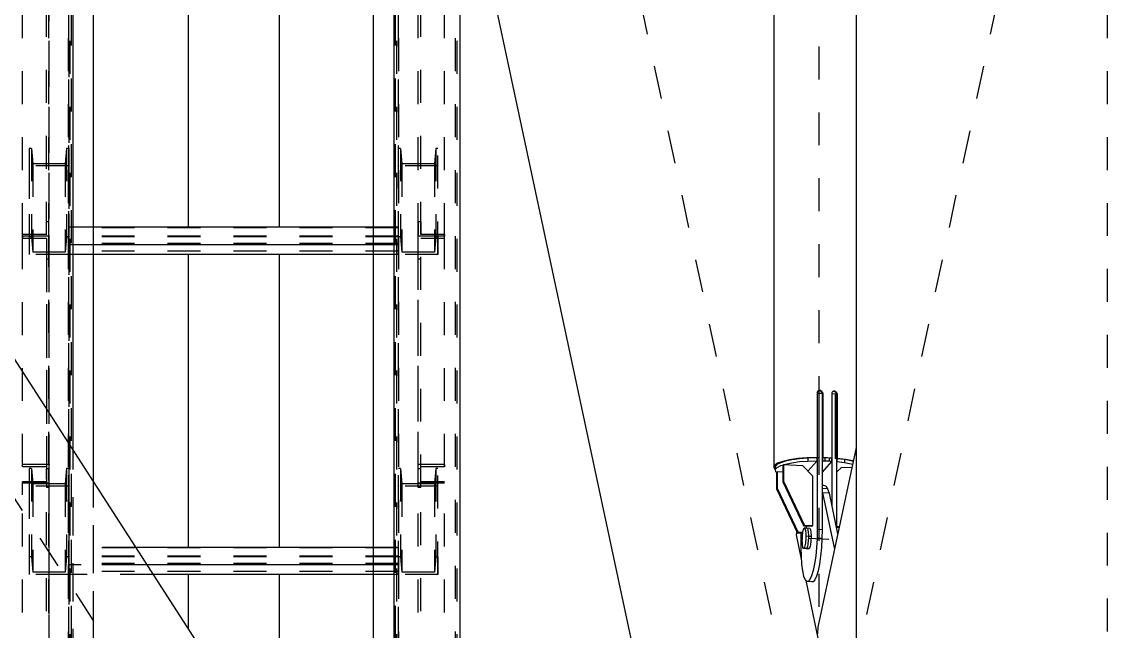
# Model space of a CAD drawing. Header units: millimetres. Extents: x 149919 to 150445, y 136651 to 136866.
# Drawn here: x 150262.221 to 150265.513, y 136828.901 to 136830.75 of the extents above; entities that cross this region are included whole.
import ezdxf

# ---------------------------------------------------------------- set-up
doc = ezdxf.new("R2010")
doc.units = ezdxf.units.MM
doc.header["$LTSCALE"] = 0.25
for name, pattern in [('CENTER', [50.8, 31.75, -6.35, 6.35, -6.35]), ('XKITLINE00', [0]), ('XKITLINE02', [4, 2, -2]), ('XKITLINE03', [6, 3, -1, 1, -1])]:
    doc.linetypes.add(name, pattern=pattern)

# ---------------------------------------------------------------- blocks, each defined once
blk = doc.blocks.new('çatıı')
at = {"color": 1, "linetype": 'XKITLINE03'}
for p, q in [((12049.02, 19347.97), (12049.01, 17639.73)), ((12055.02, 19330.99), (12055.02, 17630.24)), ((12154.97, 17630.24), (12154.97, 19330.99)), ((12049.01, 18091.94), (12049.01, 17972.73)), ((12160.99, 17972.73), (12160.99, 18091.94)), ((12055.01, 17994), (12055.01, 17967.18)), ((12154.99, 17967.18), (12154.99, 17994)), ((12049.01, 17972.73), (12049.01, 17903.4)), ((12160.99, 17903.4), (12160.99, 17972.73)), ((12154.99, 17970.06), (12055.01, 17970.06)), ((12049.01, 17897.76), (12049.01, 17778.54)), ((12055.01, 17896.91), (12055.01, 17870.09)), ((12154.99, 17870.09), (12154.99, 17896.91)), ((12160.99, 17778.54), (12160.99, 17897.76)), ((12154.99, 17872.97), (12055.01, 17872.97))]:
    blk.add_line(p, q, dxfattribs=at)
at = {"color": 116, "linetype": 'XKITLINE02', "true_color": 0x136734}
for p, q in [((12054.93, 17642.74), (12054.93, 19342.25)), ((12055.46, 17641.93), (12055.47, 19341.44)), ((12154.54, 17641.93), (12154.54, 19341.44)), ((12155.07, 17642.74), (12155.07, 19342.25)), ((12172.31, 17642.74), (12172.31, 19342.25)), ((12172.84, 17641.93), (12172.84, 19341.44)), ((12062.52, 17630.44), (12062.52, 19335.78)), ((12147.47, 17630.24), (12147.47, 19335.78)), ((12154.12, 17630.57), (12154.12, 19335.45)), ((12154.97, 17630.24), (12154.97, 19335.78)), ((12055.02, 17630.24), (12055.02, 19043.1)), ((12055.87, 17630.57), (12055.87, 19043.1)), ((12056.31, 17641.93), (12056.31, 19043.1)), ((12062.52, 17635.03), (12062.52, 19043.1)), ((12147.47, 17634.82), (12147.47, 19043.1)), ((12153.69, 17672.9), (12153.69, 19043.1)), ((12173.69, 17641.93), (12173.69, 19043.1)), ((12048.21, 17973.16), (12048.21, 18096.26)), ((12049.01, 17972.73), (12049.01, 18096.26)), ((12160.99, 17972.73), (12160.99, 18096.26)), ((12161.79, 17973.16), (12161.79, 18096.26)), ((12041.01, 17972.73), (12041.01, 18092.38)), ((12168.99, 17972.73), (12168.99, 18092.38)), ((12043.69, 17999.34), (12043.01, 17999.34)), ((12043.01, 17999.34), (12043.01, 17994)), ((12043.01, 17999.34), (12043.01, 17972.52)), ((12043.69, 17999.34), (12044.07, 17994.68)), ((12043.69, 17999.34), (12043.69, 17972.52)), ((12054.33, 17999.34), (12053.95, 17994.68)), ((12055.01, 17999.34), (12054.33, 17999.34)), ((12054.33, 17999.34), (12054.33, 17972.52)), ((12055.01, 17999.34), (12055.01, 17994)), ((12055.01, 17999.34), (12055.01, 17972.52)), ((12154.99, 17967.18), (12154.99, 17999.34)), ((12155.67, 17999.34), (12154.99, 17999.34)), ((12155.67, 17999.34), (12155.67, 17972.52)), ((12155.67, 17999.34), (12156.05, 17994.68)), ((12166.31, 17999.34), (12165.93, 17994.68)), ((12166.31, 17999.34), (12166.31, 17972.52)), ((12166.99, 17999.34), (12166.31, 17999.34)), ((12166.99, 17967.18), (12166.99, 17999.34)), ((12055.01, 17994), (12043.01, 17994)), ((12043.01, 17994), (12043.01, 17967.18)), ((12053.95, 17994.68), (12044.07, 17994.68)), ((12044.07, 17994.68), (12044.07, 17967.86)), ((12053.95, 17994.68), (12053.95, 17967.86)), ((12055.01, 17994), (12055.01, 17967.18)), ((12166.99, 17994), (12154.99, 17994)), ((12156.05, 17994.68), (12156.05, 17967.86)), ((12165.93, 17994.68), (12156.05, 17994.68)), ((12165.93, 17994.68), (12165.93, 17967.86)), ((12049.01, 17977.04), (12048.21, 17977.04)), ((12055.01, 17967.18), (12055.01, 17975.4)), ((12062.52, 17975.4), (12055.01, 17975.4)), ((12154.99, 17975.23), (12055.01, 17975.23)), ((12154.99, 17975.4), (12147.47, 17975.4)), ((12154.99, 17967.18), (12154.99, 17975.4)), ((12160.99, 17977.04), (12160.99, 17972.73)), ((12161.79, 17977.04), (12160.99, 17977.04)), ((12161.79, 17977.04), (12161.79, 17973.16)), ((12048.21, 17973.16), (12041.01, 17973.16)), ((12041.01, 17972.73), (12041.01, 17972.03)), ((12049.01, 17972.73), (12041.01, 17972.73)), ((12041.01, 17902.71), (12041.01, 17972.73)), ((12049.01, 17972.73), (12041.01, 17972.73)), ((12048.21, 17972.03), (12041.01, 17972.03)), ((12043.69, 17972.52), (12043.01, 17972.52)), ((12043.01, 17972.52), (12043.01, 17967.18)), ((12043.69, 17972.52), (12044.07, 17967.86)), ((12048.21, 17972.03), (12048.21, 17965.76)), ((12048.21, 17972.03), (12048.21, 17902.71)), ((12049.01, 17972.73), (12049.01, 17965.76)), ((12049.01, 17903.4), (12049.01, 17972.73)), ((12054.33, 17972.52), (12053.95, 17967.86)), ((12055.01, 17972.52), (12054.33, 17972.52)), ((12154.99, 17972.69), (12055.01, 17972.69)), ((12154.99, 17972.52), (12055.01, 17972.52)), ((12055.01, 17972.52), (12055.01, 17967.18)), ((12154.99, 17972.52), (12154.99, 17967.18)), ((12155.67, 17972.52), (12154.99, 17972.52)), ((12155.67, 17972.52), (12156.05, 17967.86)), ((12160.99, 17896.44), (12160.99, 17972.73)), ((12168.99, 17972.73), (12160.99, 17972.73)), ((12168.99, 17972.73), (12160.99, 17972.73)), ((12168.99, 17973.16), (12161.79, 17973.16)), ((12161.79, 17896.44), (12161.79, 17972.03)), ((12168.99, 17972.03), (12161.79, 17972.03)), ((12166.31, 17972.52), (12165.93, 17967.86)), ((12166.99, 17972.52), (12166.31, 17972.52)), ((12166.99, 17972.52), (12166.99, 17967.18)), ((12168.99, 17973.16), (12168.99, 17972.73)), ((12168.99, 17902.71), (12168.99, 17972.73)), ((12053.95, 17967.86), (12044.07, 17967.86)), ((12154.99, 17970.48), (12055.01, 17970.48)), ((12062.52, 17970.06), (12055.01, 17970.06)), ((12154.99, 17968.12), (12055.01, 17968.12)), ((12154.99, 17970.06), (12147.47, 17970.06)), ((12165.93, 17967.86), (12156.05, 17967.86)), ((12055.01, 17967.18), (12043.01, 17967.18)), ((12049.01, 17965.76), (12048.21, 17965.76)), ((12048.21, 17965.76), (12048.21, 17896.44)), ((12049.01, 17965.76), (12049.01, 17896.44)), ((12062.52, 17967.18), (12055.01, 17967.18)), ((12154.99, 17967.18), (12147.47, 17967.18)), ((12166.99, 17967.18), (12154.99, 17967.18)), ((12161.79, 17965.76), (12160.99, 17965.76)), ((12056.31, 17823.56), (12056.31, 17907.64)), ((12049.01, 17903.4), (12041.01, 17903.4)), ((12048.21, 17902.71), (12041.01, 17902.71)), ((12043.69, 17902.25), (12043.01, 17902.25)), ((12043.01, 17902.25), (12043.01, 17896.91)), ((12043.01, 17902.25), (12043.01, 17875.43)), ((12043.69, 17902.25), (12044.07, 17897.59)), ((12043.69, 17902.25), (12043.69, 17875.43)), ((12048.21, 17902.71), (12048.21, 17896.44)), ((12049.01, 17902.08), (12048.21, 17902.08)), ((12048.21, 17902.08), (12048.21, 17898.19)), ((12048.21, 17778.98), (12048.21, 17902.08)), ((12049.01, 17903.4), (12049.01, 17896.44)), ((12049.01, 17902.08), (12049.01, 17897.76)), ((12049.01, 17778.54), (12049.01, 17902.08)), ((12054.33, 17902.25), (12053.95, 17897.59)), ((12055.01, 17902.25), (12054.33, 17902.25)), ((12054.33, 17902.25), (12054.33, 17875.43)), ((12055.01, 17902.25), (12055.01, 17896.91)), ((12055.01, 17902.25), (12055.01, 17875.43)), ((12154.99, 17870.09), (12154.99, 17902.25)), ((12155.67, 17902.25), (12154.99, 17902.25)), ((12155.67, 17902.25), (12155.67, 17875.43)), ((12155.67, 17902.25), (12156.05, 17897.59)), ((12160.99, 17896.44), (12160.99, 17903.4)), ((12168.99, 17903.4), (12160.99, 17903.4)), ((12160.99, 17778.54), (12160.99, 17902.08)), ((12161.79, 17902.08), (12160.99, 17902.08)), ((12161.79, 17896.44), (12161.79, 17902.71)), ((12168.99, 17902.71), (12161.79, 17902.71)), ((12161.79, 17778.98), (12161.79, 17902.08)), ((12166.31, 17902.25), (12165.93, 17897.59)), ((12166.31, 17902.25), (12166.31, 17875.43)), ((12166.99, 17902.25), (12166.31, 17902.25)), ((12166.99, 17870.09), (12166.99, 17902.25)), ((12168.99, 17903.4), (12168.99, 17902.71)), ((12048.21, 17898.19), (12041.01, 17898.19)), ((12041.01, 17894.21), (12041.01, 17898.19)), ((12041.01, 17778.54), (12041.01, 17898.19)), ((12049.01, 17897.76), (12041.01, 17897.76)), ((12055.01, 17896.91), (12043.01, 17896.91)), ((12043.01, 17896.91), (12043.01, 17870.09)), ((12053.95, 17897.59), (12044.07, 17897.59)), ((12044.07, 17897.59), (12044.07, 17870.77)), ((12049.01, 17896.44), (12048.21, 17896.44)), ((12053.95, 17897.59), (12053.95, 17870.77)), ((12055.01, 17896.91), (12055.01, 17870.09)), ((12062.52, 17813.95), (12062.52, 17898.02)), ((12166.99, 17896.91), (12154.99, 17896.91)), ((12156.05, 17897.59), (12156.05, 17870.77)), ((12165.93, 17897.59), (12156.05, 17897.59)), ((12168.99, 17897.76), (12160.99, 17897.76)), ((12161.79, 17896.44), (12160.99, 17896.44)), ((12168.99, 17898.19), (12161.79, 17898.19)), ((12165.93, 17897.59), (12165.93, 17870.77)), ((12168.99, 17778.54), (12168.99, 17898.19)), ((12043.69, 17875.43), (12043.01, 17875.43)), ((12043.01, 17875.43), (12043.01, 17870.09)), ((12043.69, 17875.43), (12044.07, 17870.77)), ((12054.33, 17875.43), (12053.95, 17870.77)), ((12055.01, 17875.43), (12054.33, 17875.43)), ((12055.01, 17870.09), (12055.01, 17878.31)), ((12075.27, 17878.31), (12055.01, 17878.31)), ((12154.99, 17878.14), (12055.01, 17878.14)), ((12154.99, 17875.6), (12055.01, 17875.6)), ((12154.99, 17875.43), (12055.01, 17875.43)), ((12055.01, 17875.43), (12055.01, 17870.09)), ((12154.99, 17878.31), (12147.47, 17878.31)), ((12154.99, 17870.09), (12154.99, 17878.31)), ((12154.99, 17875.43), (12154.99, 17870.09)), ((12155.67, 17875.43), (12154.99, 17875.43)), ((12155.67, 17875.43), (12156.05, 17870.77)), ((12166.31, 17875.43), (12165.93, 17870.77)), ((12166.99, 17875.43), (12166.31, 17875.43)), ((12166.99, 17875.43), (12166.99, 17870.09)), ((12154.99, 17873.39), (12055.01, 17873.39)), ((12078.72, 17872.97), (12055.01, 17872.97)), ((12154.99, 17872.97), (12147.47, 17872.97)), ((12055.01, 17870.09), (12043.01, 17870.09)), ((12053.95, 17870.77), (12044.07, 17870.77)), ((12154.99, 17871.03), (12055.01, 17871.03)), ((12080.58, 17870.09), (12055.01, 17870.09)), ((12154.99, 17870.09), (12147.47, 17870.09)), ((12166.99, 17870.09), (12154.99, 17870.09)), ((12165.93, 17870.77), (12156.05, 17870.77))]:
    blk.add_line(p, q, dxfattribs=at)
at = {"color": 8, "linetype": 'CENTER'}
for p, q in [((12370, 19282.77), (12370, 17654.86)), ((12282.5, 18610.27), (12282.5, 17790.27)), ((11840, 18200.27), (12370, 17380.27)), ((12195, 18200.27), (12370, 17380.27)), ((12370, 18200.27), (12282.5, 17790.27)), ((12285.44, 17880.72), (12279.55, 17880.96))]:
    blk.add_line(p, q, dxfattribs=at)
at = {"color": 7, "linetype": 'XKITLINE00'}
for p, q in [((12056.31, 17907.64), (12056.31, 18177.45)), ((12062.52, 17898.02), (12062.52, 18177.45)), ((12147.47, 17766.6), (12147.47, 18177.45)), ((12153.69, 17756.98), (12153.69, 18177.45)), ((12173.69, 17726.03), (12173.69, 18177.45)), ((12147.47, 17975.4), (12062.52, 17975.4)), ((12147.47, 17970.06), (12062.52, 17970.06)), ((12147.47, 17967.18), (12062.52, 17967.18)), ((12147.47, 17878.31), (12075.27, 17878.31)), ((12147.47, 17872.97), (12078.72, 17872.97)), ((12147.47, 17870.09), (12080.58, 17870.09))]:
    blk.add_line(p, q, dxfattribs=at)
at = {"color": 8, "linetype": 'XKITLINE00'}
for p, q in [((12268.85, 18168.22), (12268.85, 17902.52)), ((12293.8, 18165.01), (12293.8, 17654.86)), ((12179.05, 18068.02), (12234.71, 17807.22)), ((12091.2, 18064.28), (12091.2, 17975.4)), ((12118.8, 18064.28), (12118.8, 17975.4)), ((11986.48, 18015.68), (12262.23, 17589.04)), ((12091.2, 17967.18), (12091.2, 17878.31)), ((12118.8, 17967.18), (12118.8, 17878.31)), ((12282.02, 17925.34), (12281.96, 17925.08)), ((12281.96, 17925.08), (12281.96, 17905.55)), ((12282.47, 17925.02), (12281.97, 17924.98)), ((12281.97, 17924.98), (12281.97, 17905.45)), ((12282.13, 17925.57), (12282.02, 17925.34)), ((12282.2, 17925.62), (12282.11, 17925.54)), ((12282.31, 17925.75), (12282.13, 17925.57)), ((12282.44, 17925.74), (12282.2, 17925.62)), ((12282.55, 17925.87), (12282.31, 17925.75)), ((12282.7, 17925.77), (12282.44, 17925.74)), ((12282.47, 17925.02), (12282.47, 17905.49)), ((12283.5, 17924.98), (12282.47, 17925.02)), ((12282.81, 17925.9), (12282.55, 17925.87)), ((12282.97, 17925.73), (12282.7, 17925.77)), ((12283.08, 17925.86), (12282.81, 17925.9)), ((12283.2, 17925.61), (12282.97, 17925.73)), ((12283.32, 17925.73), (12283.08, 17925.86)), ((12283.39, 17925.42), (12283.2, 17925.61)), ((12283.5, 17925.55), (12283.32, 17925.73)), ((12283.39, 17925.42), (12283.51, 17925.19)), ((12283.5, 17925.55), (12283.63, 17925.31)), ((12283.5, 17924.98), (12283.5, 17883.67)), ((12283.63, 17925.31), (12283.51, 17925.19)), ((12283.51, 17925.19), (12283.55, 17924.93)), ((12283.67, 17925.06), (12283.55, 17924.93)), ((12283.55, 17924.93), (12283.55, 17905.4)), ((12283.63, 17925.31), (12283.67, 17925.06)), ((12283.67, 17925.06), (12283.67, 17905.53)), ((12286.46, 17925.2), (12286.42, 17924.94)), ((12286.42, 17924.94), (12286.42, 17905.41)), ((12286.44, 17924.86), (12286.42, 17924.83)), ((12287.47, 17924.81), (12286.44, 17924.86)), ((12286.44, 17924.86), (12286.44, 17890.69)), ((12286.57, 17925.42), (12286.46, 17925.2)), ((12286.64, 17925.47), (12286.55, 17925.38)), ((12286.75, 17925.59), (12286.57, 17925.42)), ((12286.87, 17925.57), (12286.64, 17925.47)), ((12286.98, 17925.7), (12286.75, 17925.59)), ((12287.12, 17925.59), (12286.87, 17925.57)), ((12287.23, 17925.72), (12286.98, 17925.7)), ((12287.37, 17925.53), (12287.12, 17925.59)), ((12287.49, 17925.66), (12287.23, 17925.72)), ((12287.6, 17925.4), (12287.37, 17925.53)), ((12287.47, 17924.81), (12287.47, 17905.28)), ((12287.87, 17924.74), (12287.47, 17924.81)), ((12287.71, 17925.53), (12287.49, 17925.66)), ((12287.6, 17925.4), (12287.75, 17925.24)), ((12287.71, 17925.53), (12287.88, 17925.35)), ((12287.75, 17925.24), (12287.78, 17925.2)), ((12287.78, 17925.2), (12287.89, 17924.96)), ((12287.87, 17924.74), (12287.87, 17905.27)), ((12287.89, 17925.33), (12287.99, 17925.09)), ((12287.89, 17924.96), (12287.93, 17924.7)), ((12288.05, 17924.83), (12287.93, 17924.7)), ((12287.93, 17924.7), (12287.93, 17905.17)), ((12287.99, 17925.09), (12288.05, 17924.83)), ((12288.05, 17924.83), (12288.05, 17905.3)), ((12283.55, 17921.62), (12283.5, 17921.56)), ((12293.8, 17908.6), (12282.16, 17854.09)), ((12276.15, 17905.22), (12273.62, 17904.85)), ((12276.65, 17905.18), (12274.35, 17904.87)), ((12279, 17905.46), (12276.15, 17905.22)), ((12279.2, 17905.38), (12276.65, 17905.18)), ((12281.96, 17905.55), (12279, 17905.46)), ((12281.88, 17905.47), (12279.2, 17905.38)), ((12279.2, 17905.38), (12279.2, 17904.4)), ((12281.96, 17905.55), (12281.88, 17905.47)), ((12281.88, 17905.47), (12281.88, 17904.49)), ((12282.02, 17905.51), (12281.97, 17905.45)), ((12282.47, 17905.49), (12282.02, 17905.51)), ((12282.02, 17905.51), (12282.02, 17883.73)), ((12283.61, 17905.46), (12283.5, 17905.33)), ((12283.67, 17905.53), (12283.55, 17905.4)), ((12283.61, 17905.46), (12283.61, 17904.48)), ((12284.3, 17905.44), (12283.61, 17905.46)), ((12285.07, 17905.5), (12283.67, 17905.53)), ((12284.3, 17905.44), (12284.3, 17904.47)), ((12285, 17905.42), (12284.3, 17905.44)), ((12285.68, 17905.39), (12285, 17905.42)), ((12286.42, 17905.41), (12285.07, 17905.5)), ((12285.68, 17905.39), (12285.68, 17904.41)), ((12286.36, 17905.35), (12285.68, 17905.39)), ((12286.42, 17905.41), (12286.36, 17905.35)), ((12286.36, 17905.35), (12286.36, 17904.37)), ((12287.91, 17905.26), (12287.47, 17905.28)), ((12287.91, 17905.26), (12287.91, 17883.69)), ((12287.97, 17905.21), (12287.91, 17905.15)), ((12288.05, 17905.3), (12287.93, 17905.17)), ((12290.32, 17904.92), (12287.97, 17905.21)), ((12287.97, 17905.21), (12287.97, 17904.24)), ((12290.63, 17904.98), (12288.05, 17905.3)), ((12292.33, 17904.53), (12290.32, 17904.92)), ((12290.32, 17904.92), (12290.32, 17903.94)), ((12292.87, 17904.53), (12290.63, 17904.98)), ((12269.09, 17903.17), (12268.85, 17902.52)), ((12268.85, 17902.52), (12269.3, 17901.87)), ((12270, 17903.8), (12269.09, 17903.17)), ((12269.81, 17903.44), (12269.3, 17902.87)), ((12269.3, 17902.87), (12269.3, 17901.89)), ((12269.81, 17902.46), (12269.3, 17901.89)), ((12269.3, 17901.89), (12269.34, 17901.31)), ((12270.85, 17903.98), (12269.81, 17903.44)), ((12270.85, 17903), (12269.81, 17902.46)), ((12271.54, 17904.37), (12270, 17903.8)), ((12272.39, 17904.46), (12270.85, 17903.98)), ((12271.74, 17903.28), (12270.85, 17903)), ((12273.62, 17904.85), (12271.54, 17904.37)), ((12271.75, 17903.29), (12271.56, 17903.08)), ((12271.56, 17903.08), (12271.56, 17898.2)), ((12271.75, 17903.29), (12271.75, 17898.41)), ((12277.64, 17903.05), (12271.75, 17903.29)), ((12272.39, 17903.48), (12271.77, 17903.29)), ((12274.35, 17904.87), (12272.39, 17904.46)), ((12274.35, 17903.89), (12272.39, 17903.48)), ((12276.65, 17904.2), (12274.35, 17903.89)), ((12279.2, 17904.4), (12276.65, 17904.2)), ((12277.64, 17903.05), (12280.59, 17900)), ((12281.88, 17904.49), (12279.18, 17901.46)), ((12281.88, 17904.49), (12279.2, 17904.4)), ((12283.61, 17904.48), (12283.5, 17904.36)), ((12286.36, 17904.37), (12283.5, 17901.16)), ((12284.3, 17904.47), (12283.61, 17904.48)), ((12285, 17904.44), (12284.3, 17904.47)), ((12285.68, 17904.41), (12285, 17904.44)), ((12286.36, 17904.37), (12285.68, 17904.41)), ((12287.97, 17904.24), (12287.91, 17904.17)), ((12289.43, 17902.56), (12287.91, 17901.12)), ((12290.32, 17903.94), (12287.97, 17904.24)), ((12292.48, 17902.43), (12289.43, 17902.56)), ((12292.33, 17903.55), (12290.32, 17903.94)), ((12292.89, 17904.36), (12292.33, 17904.53)), ((12292.69, 17903.44), (12292.33, 17903.55)), ((12292.92, 17904.51), (12292.87, 17904.53)), ((12269.68, 17900.98), (12269.34, 17901.31)), ((12269.86, 17901.18), (12269.67, 17900.97)), ((12269.67, 17900.97), (12269.67, 17896.08)), ((12269.86, 17901.18), (12269.86, 17896.29)), ((12271.56, 17901.11), (12269.86, 17901.18)), ((12271.75, 17898.41), (12271.56, 17898.2)), ((12271.75, 17898.41), (12278.13, 17884.96)), ((12280.59, 17900), (12280.59, 17884.86)), ((12269.86, 17896.29), (12269.67, 17896.08)), ((12269.67, 17896.08), (12276.06, 17882.64)), ((12269.86, 17896.29), (12276.24, 17882.85)), ((12271.56, 17898.2), (12277.94, 17884.75)), ((12284.05, 17897.08), (12283.5, 17897.1)), ((12285.13, 17896.08), (12283.5, 17896.15)), ((12283.5, 17895.2), (12283.63, 17894.82)), ((12284.61, 17896.87), (12284.05, 17897.08)), ((12284.61, 17896.87), (12285.13, 17896.08)), ((12285.13, 17896.08), (12285.59, 17894.74)), ((12285.59, 17894.74), (12283.63, 17894.82)), ((12283.63, 17894.82), (12287.21, 17877.76)), ((12285.59, 17894.74), (12288.19, 17882.36)), ((12275.82, 17883.13), (12275.64, 17882.08)), ((12275.64, 17882.08), (12277.19, 17874.69)), ((12276.24, 17882.85), (12276.06, 17882.64)), ((12277.55, 17882.57), (12276.06, 17882.64)), ((12277.58, 17882.79), (12276.24, 17882.85)), ((12277.08, 17882.59), (12277.08, 17878.19)), ((12277.47, 17881.97), (12277.43, 17881.45)), ((12277.53, 17882.47), (12277.47, 17881.97)), ((12277.6, 17882.92), (12277.53, 17882.47)), ((12277.69, 17883.32), (12277.6, 17882.92)), ((12277.78, 17883.65), (12277.69, 17883.32)), ((12277.88, 17883.89), (12277.78, 17883.65)), ((12277.98, 17884.05), (12277.88, 17883.89)), ((12278.13, 17884.96), (12277.94, 17884.75)), ((12280.4, 17884.65), (12277.94, 17884.75)), ((12278.08, 17884.12), (12277.98, 17884.05)), ((12278.18, 17884.1), (12278.08, 17884.12)), ((12278.87, 17884.09), (12278.08, 17884.12)), ((12280.59, 17884.86), (12278.13, 17884.96)), ((12278.18, 17884.1), (12278.27, 17883.98)), ((12278.27, 17883.98), (12278.35, 17883.77)), ((12278.35, 17883.77), (12278.43, 17883.47)), ((12278.43, 17883.47), (12278.48, 17883.11)), ((12278.48, 17883.11), (12278.53, 17882.68)), ((12278.53, 17882.68), (12278.55, 17882.2)), ((12278.55, 17882.2), (12278.56, 17881.68)), ((12278.7, 17884.72), (12278.7, 17884.1)), ((12278.96, 17884.06), (12278.87, 17884.09)), ((12279.65, 17884.06), (12278.87, 17884.09)), ((12278.96, 17884.06), (12278.87, 17884.09)), ((12278.96, 17884.06), (12279.06, 17883.94)), ((12278.96, 17884.06), (12279.06, 17883.94)), ((12279.06, 17883.94), (12279.14, 17883.73)), ((12279.06, 17883.94), (12279.14, 17883.73)), ((12279.14, 17883.73), (12279.21, 17883.44)), ((12279.14, 17883.73), (12279.21, 17883.44)), ((12279.21, 17883.44), (12279.27, 17883.08)), ((12279.21, 17883.44), (12279.27, 17883.08)), ((12279.27, 17883.08), (12279.31, 17882.65)), ((12279.27, 17883.08), (12279.31, 17882.65)), ((12279.31, 17882.65), (12279.34, 17882.17)), ((12279.31, 17882.65), (12279.34, 17882.17)), ((12279.34, 17882.17), (12279.35, 17881.65)), ((12279.34, 17882.17), (12279.35, 17881.65)), ((12279.75, 17884.03), (12279.65, 17884.06)), ((12279.75, 17884.03), (12279.84, 17883.91)), ((12279.84, 17883.91), (12279.93, 17883.7)), ((12279.93, 17883.7), (12280, 17883.41)), ((12280, 17883.41), (12280.06, 17883.04)), ((12280.06, 17883.04), (12280.1, 17882.61)), ((12280.1, 17882.61), (12280.13, 17882.13)), ((12280.13, 17882.13), (12280.13, 17881.62)), ((12280.59, 17884.86), (12280.4, 17884.65)), ((12282.02, 17883.73), (12281.97, 17881.01)), ((12283.5, 17883.67), (12282.02, 17883.73)), ((12283.5, 17883.67), (12283.44, 17880.95)), ((12288.66, 17884.52), (12287.91, 17884.56)), ((12288.61, 17884.31), (12287.91, 17884.34)), ((12288, 17884.33), (12287.91, 17884.16)), ((12277.4, 17880.91), (12277.39, 17880.37)), ((12277.39, 17880.37), (12277.4, 17879.86)), ((12277.43, 17881.45), (12277.4, 17880.91)), ((12277.4, 17879.86), (12277.43, 17879.38)), ((12277.43, 17879.38), (12277.47, 17878.95)), ((12277.47, 17878.95), (12277.53, 17878.58)), ((12277.53, 17878.58), (12277.6, 17878.29)), ((12278.27, 17878.73), (12278.18, 17878.41)), ((12278.35, 17879.13), (12278.27, 17878.73)), ((12278.43, 17879.58), (12278.35, 17879.13)), ((12278.48, 17880.08), (12278.43, 17879.58)), ((12278.53, 17880.61), (12278.48, 17880.08)), ((12278.55, 17881.15), (12278.53, 17880.61)), ((12278.56, 17881.68), (12278.55, 17881.15)), ((12279.35, 17881.65), (12278.56, 17881.68)), ((12279.06, 17878.7), (12278.96, 17878.37)), ((12279.06, 17878.7), (12278.96, 17878.37)), ((12279.14, 17879.1), (12279.06, 17878.7)), ((12279.14, 17879.1), (12279.06, 17878.7)), ((12279.21, 17879.55), (12279.14, 17879.1)), ((12279.21, 17879.55), (12279.14, 17879.1)), ((12279.27, 17880.05), (12279.21, 17879.55)), ((12279.27, 17880.05), (12279.21, 17879.55)), ((12279.31, 17880.57), (12279.27, 17880.05)), ((12279.31, 17880.57), (12279.27, 17880.05)), ((12279.34, 17881.11), (12279.31, 17880.57)), ((12279.34, 17881.11), (12279.31, 17880.57)), ((12279.35, 17881.65), (12279.34, 17881.11)), ((12279.35, 17881.65), (12279.34, 17881.11)), ((12280.13, 17881.62), (12279.35, 17881.65)), ((12279.84, 17878.67), (12279.75, 17878.34)), ((12279.93, 17879.06), (12279.84, 17878.67)), ((12280, 17879.52), (12279.93, 17879.06)), ((12280.06, 17880.02), (12280, 17879.52)), ((12280.1, 17880.54), (12280.06, 17880.02)), ((12280.13, 17881.08), (12280.1, 17880.54)), ((12280.13, 17881.62), (12280.13, 17881.08)), ((12281.97, 17881.01), (12281.81, 17878.29)), ((12283.44, 17880.95), (12281.97, 17881.01)), ((12283.44, 17880.95), (12283.28, 17878.23)), ((12277.08, 17878.19), (12277.13, 17875.59)), ((12277.13, 17875.59), (12277.29, 17873.23)), ((12277.6, 17878.29), (12277.69, 17878.08)), ((12277.69, 17878.08), (12277.78, 17877.96)), ((12277.88, 17877.93), (12277.78, 17877.96)), ((12277.98, 17878), (12277.88, 17877.93)), ((12278.66, 17877.9), (12277.88, 17877.93)), ((12278.08, 17878.16), (12277.98, 17878)), ((12278.76, 17877.97), (12277.98, 17878)), ((12278.18, 17878.41), (12278.08, 17878.16)), ((12278.76, 17877.97), (12278.66, 17877.9)), ((12278.76, 17877.97), (12278.66, 17877.9)), ((12279.45, 17877.87), (12278.66, 17877.9)), ((12278.87, 17878.13), (12278.76, 17877.97)), ((12278.87, 17878.13), (12278.76, 17877.97)), ((12279.55, 17877.93), (12278.76, 17877.97)), ((12278.96, 17878.37), (12278.87, 17878.13)), ((12278.96, 17878.37), (12278.87, 17878.13)), ((12279.55, 17877.93), (12279.45, 17877.87)), ((12279.65, 17878.09), (12279.55, 17877.93)), ((12279.75, 17878.34), (12279.65, 17878.09)), ((12281.55, 17875.68), (12281.2, 17873.31)), ((12281.81, 17878.29), (12281.55, 17875.68)), ((12283.02, 17875.62), (12282.68, 17873.25)), ((12283.28, 17878.23), (12283.02, 17875.62)), ((12277.29, 17873.23), (12277.55, 17871.2)), ((12281.2, 17873.31), (12280.79, 17871.27)), ((12282.68, 17873.25), (12282.26, 17871.21)), ((12091.2, 17870.09), (12091.2, 17853.66)), ((12118.8, 17870.09), (12118.8, 17810.96)), ((12277.55, 17871.2), (12277.89, 17869.6)), ((12277.89, 17869.6), (12278.31, 17868.5)), ((12280.31, 17869.65), (12279.81, 17868.53)), ((12280.79, 17871.27), (12280.31, 17869.65)), ((12281.79, 17869.59), (12281.28, 17868.47)), ((12282.26, 17871.21), (12281.79, 17869.59)), ((12278.31, 17868.5), (12278.79, 17867.94)), ((12278.55, 17868.21), (12283.43, 17845.03)), ((12279.29, 17867.95), (12278.79, 17867.94)), ((12280.26, 17867.88), (12278.79, 17867.94)), ((12279.81, 17868.53), (12279.29, 17867.95)), ((12280.76, 17867.89), (12280.26, 17867.88)), ((12281.28, 17868.47), (12280.76, 17867.89)), ((12282.16, 17854.09), (12282.15, 17852.03))]:
    blk.add_line(p, q, dxfattribs=at)
at = {"color": 1, "linetype": 'XKITLINE00'}
for centre in [(12055.01, 17994), (12154.99, 17994), (12049.01, 17972.73), (12049.01, 17972.73), (12160.99, 17972.73), (12160.99, 17972.73), (12055.01, 17970.06), (12154.99, 17970.06), (12055.01, 17967.18), (12154.99, 17967.18), (12049.01, 17903.4), (12160.99, 17903.4), (12049.01, 17897.76), (12055.01, 17896.91), (12154.99, 17896.91), (12160.99, 17897.76), (12055.01, 17872.97), (12154.99, 17872.97), (12055.01, 17870.09), (12154.99, 17870.09)]:
    blk.add_circle(centre, 0.05, dxfattribs=at)
at = {"color": 8, "linetype": 'XKITLINE00'}
for centre in [(12279.55, 17880.96), (12285.44, 17880.72)]:
    blk.add_circle(centre, 0.05, dxfattribs=at)

msp = doc.modelspace()

# ---------------------------------------------------------------- block references
at = {"xscale": 0.009999943142843078, "yscale": 0.009999943142843078, "zscale": 0.009999943142843078}
msp.add_blockref('çatıı', (150141.8141, 136650.3731), dxfattribs=at)

doc.saveas('drawing.dxf')
